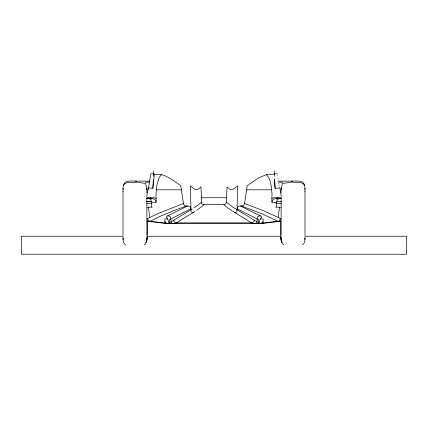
<?xml version="1.0" encoding="UTF-8"?>
<svg xmlns="http://www.w3.org/2000/svg" width="428" height="428" viewBox="0 0 428 428"><rect width="100%" height="100%" fill="white"/><g stroke="black" fill="none" stroke-linecap="round" stroke-linejoin="round"><path stroke-width="0.64" d="M123.002 191.685L123.002 191.263M291.334 182.472L291.366 181.146M292.137 182.451L292.174 181.146M145.857 184.687L146.745 187.015L146.686 189.497M282.186 242.794L280.773 239.316L280.832 236.828M283.785 244.779C281.496 243.928 280.955 240.445 281.314 238.273M226.321 202.177L225.733 204.033L223.887 204.611M271.807 199.459L271.935 201.952M277.333 197.517L277.093 198.48M259.266 223.448L259.432 221.779M148.286 189.807L148.623 187.919L152.86 188.331L153.347 179.803M249.315 184.243L258.432 177.984L266.323 174.672L268.559 177.235L270.25 181.322L271.502 187.507L271.989 194.044A26.397 10.759 -82.6 0 1 271.855 198.635L271.85 198.827M145.707 184.158L145.852 182.109L149.399 182.109L150.833 173.779L153.759 173.832L153.7 174.603M156.156 201.021L156.193 199.485M123.002 239.396L123.034 239.038M258.614 219.949L258.373 222.688M304.998 188.374L304.806 189.524M152.86 188.331L154.315 174.185L153.823 173.864M156.065 201.952L156.118 201.39M186.26 205.975L184.468 205.633L183.607 204.407L180.771 185.773L171.628 179.22L164.935 175.758L161.677 174.672L160.211 176.106L158.927 178.198L156.91 184.917L156.011 194.044A26.397 10.759 82.6 0 0 156.145 198.635L156.156 198.892M156.043 202.177C156.386 198.137 150.389 197.875 146.665 198.48M276.221 207.147C276.536 204.461 275.841 197.843 280.527 198.48M156.027 202.332L151.287 202.177L151.78 207.147M148.623 187.919L149.399 182.109M279.57 207.147L278.168 217.381L280.543 218.638A15.082 4.371 -82.4 0 0 281.159 218.778L281.351 218.735M276.697 202.332L271.973 202.332C271.71 197.479 278.441 198.244 281.335 198.48M147.082 197.559L147.077 197.602A1.321 0.369 -85.6 0 1 147.018 197.961M244.549 203.605L247.229 185.773L248.748 184.671M146.874 236.812C146.879 239.3 147.034 243.66 144.215 244.779M147.355 236.919L147.227 239.316L145.814 242.794M258.362 222.801L258.25 223.143M281.126 193.007L281.126 187.887L282.143 184.687M259.47 221.511L260.229 219.002M244.532 203.707L243.746 205.488L241.777 205.975M280.19 218.692L280.099 219.2M281.351 218.949L280.666 220.821L278.954 221.453M123.034 239.043L123.194 238.246M123.606 185.602C124.045 179.439 131.252 181.531 135.419 180.953M261.299 217.435L261.385 216.632A17.222 2.696 0 0 0 260.845 216.119L240.386 205.975L238.621 206.248A2.177 2.177 0 0 0 237.481 207.473L237.294 208.901L258.475 219.612M261.251 217.531L260.641 218.441M276.558 199.223L277.323 198.351M262.589 222.095L261.246 223.207L259.363 223.518M201.674 202.011L198.405 204.873L194.087 207.815M169.525 219.612L190.706 208.901L190.514 207.473A2.177 2.177 0 0 0 189.379 206.248L186.442 205.975L175.972 209.784L160.714 216.081L150.084 221.356M266.323 174.672L273.685 174.185L274.177 173.864M196.821 210.26L204.242 204.616L223.758 204.616L227.6 207.831L232.88 211.33L251.536 222.865L252.755 222.576A2.129 2.012 -58 0 0 253.922 221.356L254.077 220.827A11.187 10.55 -58 0 0 254.184 220.104M194.842 211.502L176.122 223.074L174.164 223.518M171.211 221.699L192.183 208.982M171.082 221.779L169.756 222.501M150.314 221.228L165.064 223.015A1.354 1.354 0 0 1 165.476 223.095L165.706 223.186A4.515 4.515 0 0 0 166.455 223.4L166.813 223.448A10.695 10.695 0 0 0 167.776 223.507L168.637 223.518M147.703 218.515L147.457 218.638A15.082 4.371 82.4 0 1 146.841 218.778L146.686 218.735M183.441 203.535L157.959 213.556L147.799 218.462L147.901 219.2M187.614 205.975L167.166 216.119A17.222 2.696 0 0 0 166.615 216.632L166.706 217.445M282.988 183.27L290.521 182.44M302.318 244.784C305.116 243.719 305.004 239.413 304.998 236.957M278.382 221.126L262.979 223.015A1.354 1.354 0 0 0 262.524 223.095L262.294 223.186A4.515 4.515 0 0 1 261.545 223.4L261.235 223.443A10.695 10.695 0 0 1 260.224 223.507L259.475 223.518M274.241 178.845L275.14 188.331L279.398 188.036M263.081 223.4L281.506 221.137M278.73 221.479L278.548 221.495A16.28 4.548 -81.3 0 1 277.975 221.249M262.508 223.464L261.433 223.518M277.965 198.795L278.468 198.774A42.404 1.059 0 0 1 280.912 198.688L281.346 198.672M261.952 223.502L261.545 223.512M274.241 173.832L277.167 173.779M257.405 223.518L258.191 223.229L257.335 223.518M134.938 182.398C130.444 182.761 122.852 181.087 123.002 187.892L123.002 235.443M277.868 198.667L281.137 198.662M276.798 201.62L281.592 201.604M275.996 203.6L281.207 203.589M260.406 215.889L258.614 216.167A2.429 2.429 0 0 0 257.383 217.387L256.843 221.731A6.297 5.896 -68.3 0 1 256.773 222.25L256.714 222.437A1.498 1.402 -68.5 0 1 255.564 223.47L254.879 223.518M261.299 223.518L165.369 223.453M135.703 181.146L150.094 181.146M277.906 181.146L292.297 181.146M278.601 182.109L282.148 182.109L282.293 184.158M156.231 189.807L181.354 189.807M246.646 189.807L271.769 189.807M147.093 197.517L154.224 197.731A4.938 4.74 72.3 0 1 156.161 198.603M193.199 212.507A11.144 10.422 59 0 1 192.504 212.416L191.76 212.144A1.749 1.637 59 0 1 191.022 211.362L190.342 185.773L193.756 188.721L196.19 189.77L198.223 189.246L200.941 186.806L201.497 197.757L226.503 197.757M240.386 205.975L241.558 205.975M146.472 207.147L152.202 207.147M275.798 207.147L281.528 207.147M167.728 218.938L164.887 218.938L164.887 223.384M260.272 218.938L263.113 218.938L263.113 223.384M251.536 222.865L176.464 222.865L175.245 222.576A2.129 2.012 58 0 1 174.078 221.356L173.923 220.827A11.187 10.55 58 0 1 173.816 220.104M123.05 236.235L21.4 236.235L21.4 254.221L406.6 254.221L406.6 236.235L304.95 236.235M147.125 236.235L280.875 236.235M147.473 198.48C149.554 198.127 151.4 199.806 151.266 201.914M146.654 198.672L150.132 198.667M146.611 201.609L151.218 201.615L146.408 201.604M146.793 203.589L152.004 203.6M167.594 215.889L169.386 216.167A2.429 2.429 0 0 1 170.617 217.387L171.157 221.731A6.297 5.896 68.3 0 0 171.227 222.25L171.286 222.437A1.498 1.402 68.5 0 0 172.436 223.47L173.121 223.518M253.943 223.518L251.808 223.031M165.411 222.095L166.754 223.207L168.498 223.518M292.581 180.953C296.748 181.531 303.955 179.439 304.394 185.602M293.062 182.398C297.556 182.761 305.148 181.087 304.998 187.892L304.998 235.443M150.907 198.48L150.667 197.517M166.455 223.512L166.107 223.507M204.113 204.611L203.733 204.595M146.874 198.678L147.093 198.688A42.404 1.059 0 0 1 149.538 198.774L150.035 198.795M137.479 182.44L145.012 183.27M154.315 174.185L161.677 174.672M165.871 223.496L165.609 223.475M149.27 221.479L149.49 221.495A16.28 4.548 81.3 0 0 150.025 221.249L150.196 221.212M146.611 218.729L147.312 220.8L149.019 221.447M146.494 221.137L164.919 223.4M150.025 221.19L149.618 221.126M125.682 244.784C122.884 243.719 122.997 239.413 123.002 236.957M241.446 205.975L262.305 213.925L277.954 221.372M244.559 203.535L263.06 210.587L278.168 217.381M258.245 222.501L257.142 221.913M256.944 221.795L232.939 207.2L226.326 202.08L227.059 186.806L229.75 189.23L231.778 189.775L234.244 188.721L237.658 185.773L236.978 211.362A1.749 1.637 -59 0 1 236.245 212.149L235.496 212.416A11.144 10.422 -59 0 1 234.801 212.507M150.677 198.351L151.442 199.223M167.648 218.831L166.749 217.531M167.771 219.002L168.53 221.511M169.75 223.143L170.435 223.512L169.627 222.704M201.807 203.209L201.497 197.757M304.806 238.246L304.966 239.043M123.194 189.524L123.002 188.374M281.314 189.497L281.126 187.919M147.168 236.828L147.355 238.407M146.686 238.273L146.874 239.851M277.371 174.817L277.44 175.175M278.05 178.604L278.093 178.877M149.832 217.381L148.43 207.147M169.638 222.801L169.386 219.949M278.751 183.157L278.805 183.51M168.584 221.891L168.734 223.448M279.002 184.95L279.051 185.313M279.265 186.983L279.307 187.357M304.966 239.038L304.998 239.396M274.653 179.803L275.14 188.331M136.634 181.146L136.666 182.472M135.826 181.146L135.863 182.451M304.998 191.263L304.998 191.685M281.126 199.443L281.126 206.339M281.126 207.569L281.126 217.702M281.126 221.431L281.126 235.502M281.126 236.812L281.126 239.883M280.645 221.201L280.645 235.368M280.645 236.919L280.645 238.439M147.355 221.201L147.355 235.368M146.874 187.887L146.874 193.007M146.874 199.443L146.874 206.339M146.874 207.569L146.874 217.702M146.874 221.431L146.874 235.502M146.713 196.698A36.113 5.147 -83.8 0 1 148.061 188.374M153.251 176.272A32.512 1.546 -88.3 0 1 153.684 170.97M271.839 198.603A4.938 4.74 -72.3 0 1 273.776 197.741L280.929 197.65A1.321 0.369 85.6 0 0 280.982 197.961M274.316 170.97A32.512 1.546 88.3 0 1 274.749 176.272M279.939 188.374A36.113 5.147 83.8 0 1 281.287 196.698M203.685 204.627A2.183 2.161 0 0 1 201.674 203.284M164.983 221.747A1.107 1.107 0 0 1 165.443 222.068M169.729 223.213A8.977 1.883 -61.7 0 1 169.558 222.961M149.602 221.239A2.873 2.268 90 0 1 147.794 219.243M262.557 222.068A1.107 1.107 0 0 1 263.017 221.747M258.442 222.961A8.977 1.883 61.7 0 1 258.271 223.213M280.206 219.243A2.873 2.268 -90 0 1 278.398 221.239"/></g></svg>
